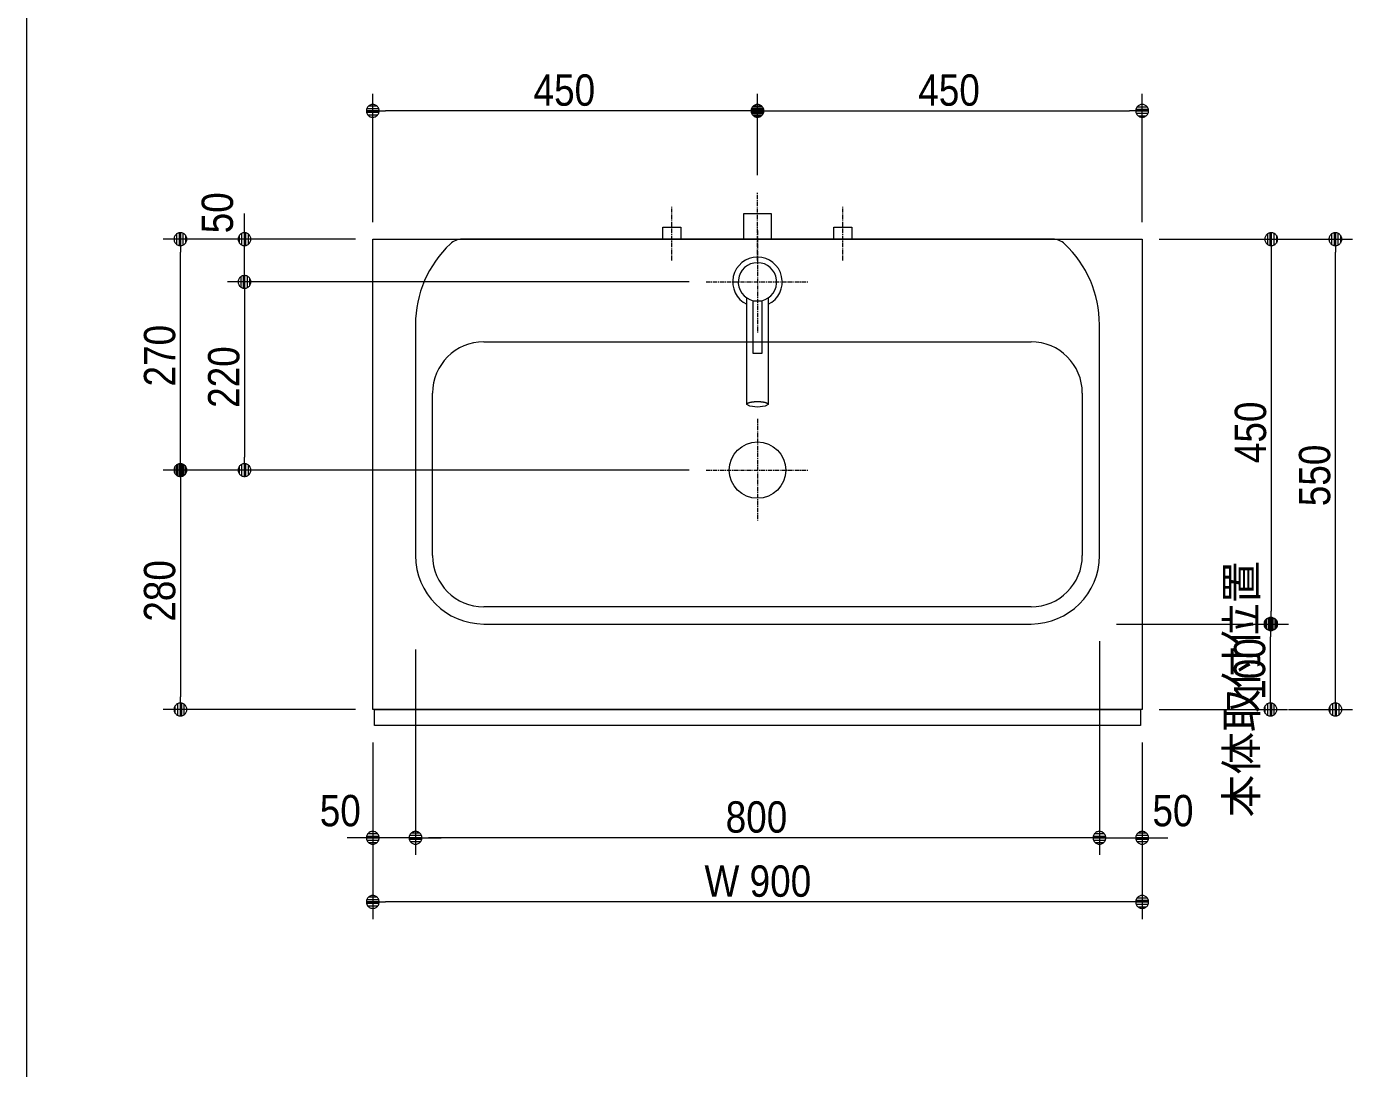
# Model space of a CAD drawing. Units: millimetres, scale not verified. Extents: x -6062 to 6062, y -3045 to 3045.
# Drawn here: x -2922 to -1372, y -790 to 429 of the extents above; entities that cross this region are included whole.
import ezdxf
from ezdxf.enums import TextEntityAlignment as Align

# ---------------------------------------------------------------- set-up
doc = ezdxf.new("R2010")
doc.units = ezdxf.units.MM
doc.header["$LTSCALE"] = 20
doc.linetypes.add('CHAIN1', pattern=[8, 5, -1, 1, -1])
for name, color, linetype, lineweight in [('0-0_1図面枠', 7, 'Continuous', 9), ('0-1_4給排水', 7, 'Continuous', 9), ('0-2_2寸法-2', 7, 'Continuous', 9), ('0-3_0', 7, 'Continuous', 9), ('0-4_2寸法-1', 7, 'Continuous', 9), ('0-5_5ボウル・キャビネト', 7, 'Continuous', 9)]:
    doc.layers.add(name, color=color, linetype=linetype, lineweight=lineweight)
doc.styles.add('ＭＳ Ｐゴシック', font='')
doc.styles.get('ＭＳ Ｐゴシック').set_extended_font_data('MS PGothic')

# ---------------------------------------------------------------- blocks, each defined once
blk = doc.blocks.new('グループ-4')
at = {"layer": '0-0_1図面枠'}
blk.add_line((-22700, 41000), (-22700, -48600), dxfattribs=at)
blk = doc.blocks.new('_Dot')
at = {"layer": '0-3_0'}
for p, q in [((-10, 0), (-20, 0)), ((9.78, 2), (-9.78, 2)), ((7.99, 6), (-7.99, 6)), ((9.16, -3.98), (-9.16, -3.98)), ((6, -7.98), (-6, -7.98))]:
    blk.add_line(p, q, dxfattribs=at)
for points in [[(10, 0), (9.92, 1.25), (9.69, 2.49), (9.3, 3.68), (8.76, 4.82), (8.09, 5.88), (7.29, 6.85), (6.37, 7.71), (5.36, 8.44), (4.26, 9.05), (3.09, 9.51), (1.87, 9.82), (0.63, 9.98), (-0.63, 9.98), (-1.87, 9.82), (-3.09, 9.51), (-4.26, 9.05), (-5.36, 8.44), (-6.37, 7.71), (-7.29, 6.85), (-8.09, 5.88), (-8.76, 4.82), (-9.3, 3.68), (-9.69, 2.49), (-9.92, 1.25), (-10, 0), (0, 0)], [(-10, 0), (-9.92, -1.25), (-9.69, -2.49), (-9.3, -3.68), (-8.76, -4.82), (-8.09, -5.88), (-7.29, -6.85), (-6.37, -7.71), (-5.36, -8.44), (-4.26, -9.05), (-3.09, -9.51), (-1.87, -9.82), (-0.63, -9.98), (0.63, -9.98), (1.87, -9.82), (3.09, -9.51), (4.26, -9.05), (5.36, -8.44), (6.37, -7.71), (7.29, -6.85), (8.09, -5.88), (8.76, -4.82), (9.3, -3.68), (9.69, -2.49), (9.92, -1.25), (10, 0), (0, 0)]]:
    blk.add_lwpolyline(points, close=True, dxfattribs=at)
blk = doc.blocks.new('グループ-44')
at = {"layer": '0-5_5ボウル・キャビネト', "linetype": 'CHAIN1'}
for p, q in [((-5600, -600), (-5600, -3000)), ((-6800, -1800), (-4400, -1800))]:
    blk.add_line(p, q, dxfattribs=at)
at = {"layer": '0-5_5ボウル・キャビネト'}
blk.add_circle((-5600, -1800), 660, dxfattribs=at)
blk = doc.blocks.new('グループ-45')
at = {"layer": '0-5_5ボウル・キャビネト'}
for p, q in [((1310, 3600), (-12510, 3600)), ((-13600, 1600), (-13600, -3800)), ((2400, -3800), (2400, 1600)), ((-12000, 1200), (800, 1200)), ((-13200, -3800), (-13200, 0)), ((2000, 0), (2000, -3800)), ((800, -5000), (-12000, -5000)), ((-12000, -5400), (800, -5400))]:
    blk.add_line(p, q, dxfattribs=at)
for centre, radius, start, end in [((-11000, 1600), 2600, 133.3418, 180), ((-12510, 3200), 400, 90, 133.3418), ((1310, 3200), 400, 46.6582, 90), ((-200, 1600), 2600, 0, 46.6582), ((-12000, 0), 1200, 90, 180), ((800, 0), 1200, 0, 90), ((-12000, -3800), 1600, 180, 270), ((-12000, -3800), 1200, 180, 270), ((800, -3800), 1600, 270, 0), ((800, -3800), 1200, 270, 0)]:
    blk.add_arc(centre, radius, start, end, dxfattribs=at)
blk.add_blockref('グループ-44', (0, 0), dxfattribs=at)
blk = doc.blocks.new('グループ-52')
at = {"layer": '0-1_4給排水', "linetype": 'CHAIN1'}
for p, q in [((-5600, 3800), (-5600, 1400)), ((-6800, 2600), (-4400, 2600))]:
    blk.add_line(p, q, dxfattribs=at)
at = {"layer": '0-1_4給排水'}
for points in [[(-5850, 1085.1), (-5850, 1137), (-5850, 1188.8), (-5850, 1240.7), (-5850, 1292.5), (-5850, 1344.4), (-5850, 1396.2), (-5850, 1448.1), (-5850, 1499.9), (-5850, 1551.8), (-5850, 1603.6), (-5850, 1655.5), (-5850, 1707.3), (-5850, 1759.2), (-5850, 1811), (-5850, 1862.9), (-5850, 1914.7), (-5850, 1966.6), (-5850, 2018.4), (-5850, 2070.3), (-5850, 2122.1), (-5850, 2174), (-5850, 2225.8)], [(-5350, 2225.8), (-5350, 2174), (-5350, 2122.1), (-5350, 2070.3), (-5350, 2018.4), (-5350, 1966.6), (-5350, 1914.7), (-5350, 1862.9), (-5350, 1811), (-5350, 1759.2), (-5350, 1707.3), (-5350, 1655.5), (-5350, 1603.6), (-5350, 1551.8), (-5350, 1499.9), (-5350, 1448.1), (-5350, 1396.2), (-5350, 1344.4), (-5350, 1292.5), (-5350, 1240.7), (-5350, 1188.8), (-5350, 1137), (-5350, 1085.1), (-5350, 1033.3), (-5350, 981.4), (-5350, 929.6), (-5350, 877.7), (-5350, 825.9), (-5350, 774), (-5350, 722.2), (-5350, 670.3), (-5350, 618.5), (-5350, 566.6), (-5350, 514.8), (-5350, 462.9), (-5350, 411.1), (-5350, 359.2), (-5350, 307.4), (-5350, 255.5), (-5350, 203.7)], [(-5350, 203.7), (-5350, 151.8), (-5350, 100), (-5350, 48.1), (-5350, -3.7), (-5350, -55.6), (-5350, -107.4), (-5350, -159.3), (-5350, -211.1), (-5350, -263), (-5423.5, -308.5), (-5600, -327.3), (-5776.5, -308.5), (-5850, -263), (-5850, -211.1), (-5850, -159.3), (-5850, -107.4), (-5850, -55.6), (-5850, -3.7), (-5850, 48.1), (-5850, 100), (-5850, 151.8), (-5850, 203.7), (-5850, 255.5), (-5850, 307.4), (-5850, 359.2), (-5850, 411.1), (-5850, 462.9), (-5850, 514.8), (-5850, 566.6), (-5850, 618.5), (-5850, 670.3), (-5850, 722.2), (-5850, 774), (-5850, 825.9), (-5850, 877.7), (-5850, 929.6), (-5850, 981.4), (-5850, 1033.3), (-5850, 1085.1)], [(-5850, -262.6), (-5849.8, -260), (-5849.2, -257.5), (-5848.3, -254.9), (-5847, -252.4), (-5845.3, -250), (-5843.2, -247.5), (-5840.8, -245.1), (-5837.9, -242.7), (-5834.7, -240.3), (-5831.2, -237.9), (-5827.2, -235.6), (-5822.9, -233.3), (-5818.2, -231), (-5813.1, -228.8), (-5807.7, -226.6), (-5802.1, -224.5), (-5796.2, -222.5), (-5790.1, -220.5), (-5783.6, -218.7), (-5776.9, -216.8), (-5769.9, -215.1), (-5762.6, -213.4), (-5755.1, -211.8), (-5747.2, -210.3), (-5739.1, -208.9), (-5730.7, -207.5), (-5722.1, -206.2), (-5713.3, -204.9), (-5704.4, -203.8), (-5695.4, -202.8), (-5686.3, -201.9), (-5677.2, -201), (-5667.9, -200.3), (-5658.5, -199.7), (-5649, -199.1), (-5639.4, -198.7), (-5629.7, -198.4), (-5619.9, -198.1), (-5610, -198)], [(-5610, -198), (-5600, -197.9), (-5590, -198), (-5580.1, -198.1), (-5570.3, -198.4), (-5560.6, -198.7), (-5551, -199.1), (-5541.5, -199.7), (-5532.1, -200.3), (-5522.8, -201), (-5513.7, -201.9), (-5504.6, -202.8), (-5495.6, -203.8), (-5486.7, -204.9), (-5477.9, -206.2), (-5469.3, -207.5), (-5460.9, -208.9), (-5452.8, -210.3), (-5444.9, -211.8), (-5437.4, -213.4), (-5430.1, -215.1), (-5423.1, -216.8), (-5416.4, -218.7), (-5409.9, -220.5), (-5403.8, -222.5), (-5397.9, -224.5), (-5392.3, -226.6), (-5386.9, -228.8), (-5381.8, -231), (-5377.1, -233.3), (-5372.8, -235.6), (-5368.8, -237.9), (-5365.3, -240.3), (-5362.1, -242.7), (-5359.2, -245.1), (-5356.8, -247.5), (-5354.7, -250), (-5353, -252.4), (-5351.7, -254.9), (-5350.8, -257.5)], [(-5350.8, -257.5), (-5350.2, -260), (-5350, -262.6), (-5350, -262.6)]]:
    blk.add_lwpolyline(points, dxfattribs=at)
blk.add_lwpolyline([(-5700, 2161.3), (-5500, 2161.3), (-5500, 930), (-5700, 930)], close=True, dxfattribs=at)
for radius, start, end in [(580, 295.53323, 244.46677), (450, 282.83959, 257.16469)]:
    blk.add_arc((-5600, 2600), radius, start, end, dxfattribs=at)
blk = doc.blocks.new('グループ-54')
at = {"layer": '0-1_4給排水', "linetype": 'CHAIN1'}
blk.add_line((-5600, 3100), (-5600, 4700), dxfattribs=at)
at = {"layer": '0-1_4給排水'}
blk.add_lwpolyline([(-5920, 3600), (-5920, 4200), (-5280, 4200), (-5280, 3600)], dxfattribs=at)
blk = doc.blocks.new('止水栓_平面_W100')
at = {"layer": '0-1_4給排水', "linetype": 'CHAIN1'}
for p, q in [((-2000, -500), (-2000, 780)), ((2000, -500), (2000, 780))]:
    blk.add_line(p, q, dxfattribs=at)
at = {"layer": '0-1_4給排水'}
for points in [[(-2210, 0), (-2210, 280), (-1790, 280), (-1790, 0)], [(1790, 0), (1790, 280), (2210, 280), (2210, 0)]]:
    blk.add_lwpolyline(points, dxfattribs=at)

msp = doc.modelspace()

# ---------------------------------------------------------------- linework, layer by layer
at = {"layer": '0-2_2寸法-2'}
for p, q in [((-2667.5, 195.01), (-2667.5, 210.01)), ((-2537.5, 180), (-2687.5, 180)), ((-2667.5, 130), (-2667.5, 180)), ((-2147.5, 130), (-2687.5, 130)), ((-2667.5, 114.99), (-2667.5, 99.99)), ((-2517.5, -408.5), (-2517.5, -540)), ((-2467.5, -408.5), (-2467.5, -540)), ((-1667.5, -408.5), (-1667.5, -540)), ((-1617.5, -408.5), (-1617.5, -540)), ((-2532.51, -520), (-2547.51, -520)), ((-2467.5, -520), (-2517.5, -520)), ((-2452.49, -520), (-2437.49, -520)), ((-1682.51, -520), (-1697.51, -520)), ((-1667.5, -520), (-1617.5, -520)), ((-1602.49, -520), (-1587.49, -520))]:
    msp.add_line(p, q, dxfattribs=at)
at = {"layer": '0-4_2寸法-1'}
for p, q in [((-2517.5, 200), (-2517.5, 350)), ((-2067.5, 255), (-2067.5, 350)), ((-2067.5, 255), (-2067.5, 350)), ((-1617.5, 200), (-1617.5, 350)), ((-2082.51, 330), (-2502.49, 330)), ((-2052.49, 330), (-1632.51, 330)), ((-2687.5, 180), (-2762.5, 180)), ((-1597.5, 180), (-1446.5, 180)), ((-1446.5, 180), (-1371.5, 180)), ((-2742.5, -74.99), (-2742.5, 164.99)), ((-1466.5, 164.99), (-1466.5, -254.99)), ((-1391.5, -354.99), (-1391.5, 164.99)), ((-2147.5, 130), (-2687.5, 130)), ((-2667.5, 114.99), (-2667.5, -74.99)), ((-2687.5, -90), (-2762.5, -90)), ((-2687.5, -90), (-2762.5, -90)), ((-2147.5, -90), (-2687.5, -90)), ((-2742.5, -105.01), (-2742.5, -354.99)), ((-1647.5, -270), (-1446.5, -270)), ((-1597.5, -270), (-1447.5, -270)), ((-1667.5, -290), (-1667.5, -540)), ((-1467.5, -354.99), (-1467.5, -285.01)), ((-2467.5, -300), (-2467.5, -540)), ((-2537.5, -370), (-2762.5, -370)), ((-1597.5, -370), (-1447.5, -370)), ((-1446.5, -370), (-1371.5, -370)), ((-1682.51, -520), (-2452.49, -520)), ((-2517.5, -540), (-2517.5, -615)), ((-1617.5, -540), (-1617.5, -615)), ((-1632.51, -595), (-2502.49, -595))]:
    msp.add_line(p, q, dxfattribs=at)
at = {"layer": '0-5_5ボウル・キャビネト'}
for points in [[(-2517.5, 180), (-1617.5, 180), (-1617.5, -370), (-2517.5, -370)], [(-2515.5, -370), (-1619.5, -370), (-1619.5, -388.5), (-2515.5, -388.5)]]:
    msp.add_lwpolyline(points, close=True, dxfattribs=at)

# ---------------------------------------------------------------- block references
at = {"layer": '0-0_1図面枠', "xscale": 0.05, "yscale": 0.05}
msp.add_blockref('グループ-4', (-1787.5, 0), dxfattribs=at)
at = {"layer": '0-1_4給排水', "xscale": 0.05, "yscale": 0.05}
for name, p in [('グループ-54', (-1787.5, 0)), ('止水栓_平面_W100', (-2067.5, 180)), ('グループ-52', (-1787.5, 0))]:
    msp.add_blockref(name, p, dxfattribs=at)
at = {"layer": '0-2_2寸法-2', "xscale": 0.7503418, "yscale": 0.7503418}
for p, rotation in [((-2667.5, 180), 270), ((-2667.5, 130), 90), ((-2467.5, -520), 180), ((-1617.5, -520), 180)]:
    msp.add_blockref('_Dot', p, dxfattribs=dict(at, rotation=rotation))
for p in [(-2517.5, -520), (-1667.5, -520)]:
    msp.add_blockref('_Dot', p, dxfattribs=at)
at = {"layer": '0-4_2寸法-1', "xscale": 0.7503418, "yscale": 0.7503418}
for p, rotation in [((-2517.5, 330), 180), ((-2067.5, 330), 180), ((-2742.5, 180), 90), ((-1466.5, 180), 90), ((-1391.5, 180), 90), ((-2667.5, 130), 90), ((-2742.5, -90), 270), ((-2667.5, -90), 270), ((-2742.5, -90), 90), ((-1467.5, -270), 90), ((-1466.5, -270), 270), ((-2742.5, -370), 270), ((-1467.5, -370), 270), ((-1391.5, -370), 270), ((-2467.5, -520), 180), ((-2517.5, -595), 180)]:
    msp.add_blockref('_Dot', p, dxfattribs=dict(at, rotation=rotation))
for p in [(-2067.5, 330), (-1617.5, 330), (-1667.5, -520), (-1617.5, -595)]:
    msp.add_blockref('_Dot', p, dxfattribs=at)
at = {"layer": '0-5_5ボウル・キャビネト', "xscale": 0.05, "yscale": 0.05}
msp.add_blockref('グループ-45', (-1787.5, 0), dxfattribs=at)

# ---------------------------------------------------------------- texts
at = {"layer": '0-2_2寸法-2', "style": 'ＭＳ Ｐゴシック', "width": 0.9}
msp.add_text('50', height=36.66, rotation=90, dxfattribs=at).set_placement((-2669.98, 186.82), align=Align.BOTTOM_LEFT)
at = {"layer": '0-2_2寸法-2', "style": 'ＭＳ Ｐゴシック'}
msp.add_text('本体取付位置', height=36.66, rotation=90, dxfattribs=at).set_placement((-1472.19, -496.14), align=Align.BOTTOM_LEFT)
at = {"layer": '0-2_2寸法-2', "style": 'ＭＳ Ｐゴシック', "width": 0.9}
for p in [(-2579.48, -517.52), (-1605.48, -517.52)]:
    msp.add_text('50', height=36.66, dxfattribs=at).set_placement(p, align=Align.BOTTOM_LEFT)
at = {"layer": '0-4_2寸法-1', "style": 'ＭＳ Ｐゴシック', "width": 0.9}
for s, height, p in [('450', 36.66, (-2329.39, 325.04)), ('450', 36.66, (-1879.39, 325.04)), ('800', 36.66, (-2104.68, -524.96)), ('W 900', 36.69, (-2129.45, -599.96))]:
    msp.add_text(s, height=height, dxfattribs=at).set_placement(p, align=Align.BOTTOM_LEFT)
for s, p in [('270', (-2737.54, 7.72)), ('220', (-2662.54, -17.28)), ('450', (-1461.54, -81.89)), ('550', (-1386.54, -132.28)), ('280', (-2737.54, -267.28)), ('100', (-1462.54, -358.61))]:
    msp.add_text(s, height=36.66, rotation=90, dxfattribs=at).set_placement(p, align=Align.BOTTOM_LEFT)

doc.saveas('drawing.dxf')
